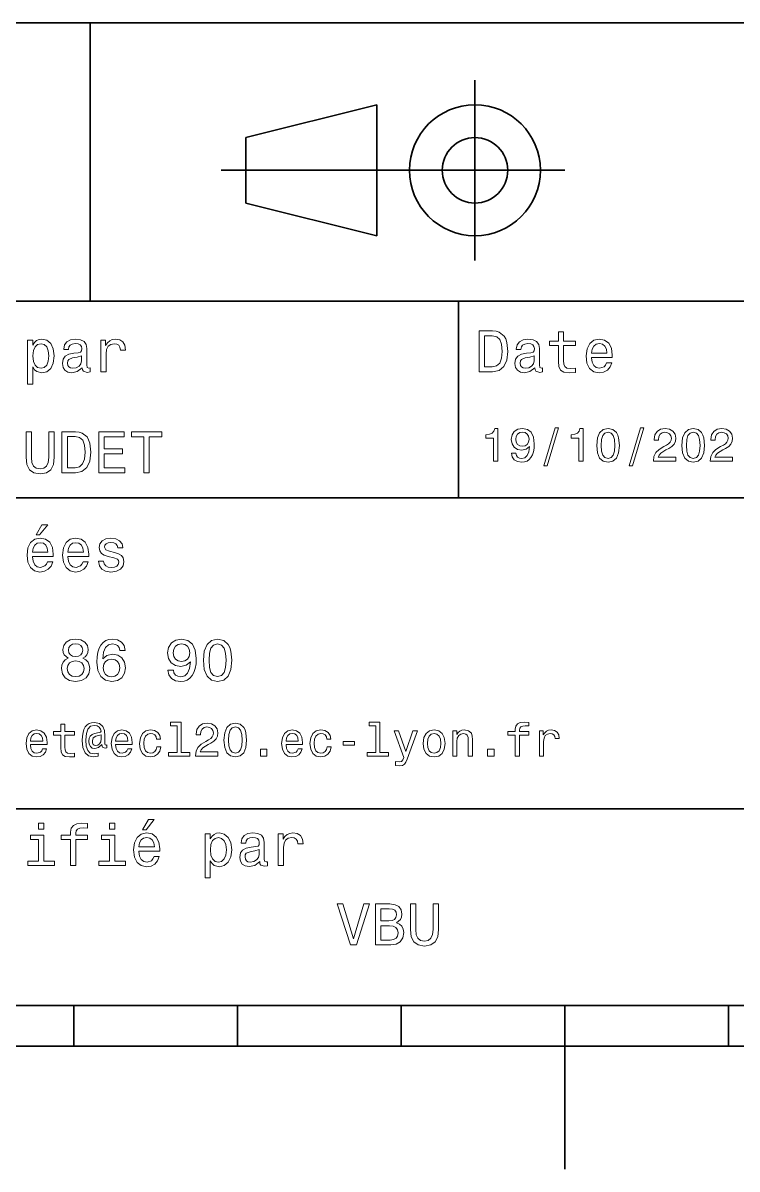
# Model space of a CAD drawing. Extents: x 0 to 297, y 0 to 210.
# Drawn here: x 115.4 to 159, y 0 to 70 of the extents above; entities that cross this region are included whole.
import ezdxf

# ---------------------------------------------------------------- set-up
doc = ezdxf.new("R2010")
doc.units = 0

msp = doc.modelspace()

# ---------------------------------------------------------------- linework, layer by layer
at = {"color": 7, "lineweight": 35}
for p, q in [((97, 70), (287, 70)), ((127.5, 61), (148.5, 61)), ((97, 53), (162, 53)), ((97, 41), (162, 41)), ((97, 22), (162, 22)), ((10, 10), (287, 10)), ((97, 10), (287, 10)), ((98.5, 7.5), (198.5, 7.5))]:
    msp.add_line(p, q, dxfattribs=at)
at = {"color": 7, "lineweight": 35, "ltscale": 0.425}
msp.add_line((119.5, 53), (119.5, 70), dxfattribs=at)
at = {"color": 7, "lineweight": 35, "ltscale": 0.275}
msp.add_line((143, 55.5), (143, 66.5), dxfattribs=at)
at = {"color": 7, "lineweight": 35, "ltscale": 0.206155}
for p, q in [((129, 63), (137, 65)), ((137, 57), (129, 59))]:
    msp.add_line(p, q, dxfattribs=at)
at = {"color": 7, "lineweight": 35, "ltscale": 0.2}
msp.add_line((137, 65), (137, 57), dxfattribs=at)
at = {"color": 7, "lineweight": 35, "ltscale": 0.1}
msp.add_line((129, 59), (129, 63), dxfattribs=at)
at = {"color": 7, "lineweight": 35, "ltscale": 0.3}
msp.add_line((142, 41), (142, 53), dxfattribs=at)
at = {"color": 7, "lineweight": 35, "ltscale": 0.0625}
for p, q in [((118.5, 10), (118.5, 7.5)), ((128.5, 10), (128.5, 7.5)), ((138.5, 10), (138.5, 7.5)), ((158.5, 10), (158.5, 7.5))]:
    msp.add_line(p, q, dxfattribs=at)
at = {"color": 7, "lineweight": 35, "ltscale": 0.25}
msp.add_line((148.5, 10), (148.5, 0), dxfattribs=at)
at = {"color": 7, "lineweight": 13}
for points in [[(144.080688, 51.190563), (143.248566, 51.190563), (143.248566, 48.690563), (144.080688, 48.690563), (144.473343, 48.769814), (144.765137, 49.011169), (144.945251, 49.40382), (145.010086, 49.940563), (144.952454, 50.488113), (144.880402, 50.70425), (144.779541, 50.877163), (144.487747, 51.111313), (144.296829, 51.168949)], [(148.100861, 50.289986), (148.100861, 49.320965), (148.122482, 49.007565), (148.223343, 48.791428), (148.425079, 48.665348), (148.767288, 48.62212), (149.141937, 48.640129), (149.141937, 48.913906), (148.868149, 48.892292), (148.619598, 48.921112), (148.486313, 49.011169), (148.42868, 49.162464), (148.417862, 49.375), (148.417862, 50.289986), (149.141937, 50.289986), (149.141937, 50.560158), (148.417862, 50.560158), (148.417862, 51.125721), (148.100861, 51.125721), (148.100861, 50.560158), (147.553314, 50.560158), (147.553314, 50.289986)], [(115.986313, 50.326012), (115.986313, 50.625), (115.669312, 50.625), (115.669312, 47.941284), (115.986313, 47.941284), (115.986313, 48.98595), (116.097984, 48.816643), (116.22406, 48.704971), (116.541069, 48.62212), (116.843658, 48.690563), (117.081413, 48.895893), (117.236313, 49.2201), (117.293945, 49.659584), (117.236313, 50.095463), (117.081413, 50.41967), (116.843658, 50.621399), (116.541069, 50.693443), (116.368156, 50.671829), (116.220459, 50.603386), (116.094383, 50.488113)], [(116.48703, 48.9067), (116.274498, 48.953533), (116.119598, 49.097622), (116.022339, 49.331772), (115.989914, 49.659584), (116.022339, 49.983791), (116.119598, 50.217941), (116.274498, 50.358429), (116.48703, 50.408863), (116.681557, 50.358429), (116.836456, 50.21434), (116.933716, 49.98019), (116.969742, 49.659584), (116.933716, 49.335377), (116.836456, 49.097622), (116.681557, 48.953533)], [(119.005043, 48.942726), (119.005043, 48.931919), (119.023056, 48.809441), (119.077087, 48.722984), (119.304031, 48.654541), (119.480545, 48.683357), (119.480545, 48.928314), (119.4049, 48.917507), (119.304031, 48.96434), (119.286026, 49.108429), (119.286026, 50.109871), (119.242798, 50.365635), (119.116714, 50.54575), (118.896973, 50.65382), (118.587173, 50.693443), (118.284584, 50.650219), (118.061241, 50.52774), (117.920746, 50.336815), (117.873917, 50.084656), (117.873917, 50.063042), (118.158501, 50.063042), (118.183716, 50.21434), (118.26297, 50.322407), (118.392654, 50.387249), (118.57637, 50.412464), (118.752884, 50.394455), (118.878967, 50.34042), (118.954613, 50.246758), (118.979828, 50.117077), (118.965416, 49.965778), (118.907784, 49.890129), (118.763687, 49.854107), (118.493515, 49.825291), (118.183716, 49.760448), (117.963974, 49.645176), (117.834297, 49.465057), (117.79467, 49.19849), (117.830688, 48.960735), (117.942368, 48.784222), (118.122482, 48.67255), (118.37104, 48.632927), (118.706055, 48.708576)], [(120.143372, 48.690563), (120.460373, 48.690563), (120.460373, 49.796471), (120.492798, 50.063042), (120.590057, 50.253963), (120.748558, 50.369236), (120.961098, 50.408863), (121.119598, 50.383648), (121.238472, 50.3116), (121.310516, 50.189121), (121.335739, 50.023415), (121.656342, 50.023415), (121.613113, 50.315205), (121.49424, 50.524136), (121.296112, 50.650219), (121.02594, 50.693443), (120.842224, 50.664627), (120.683716, 50.592579), (120.543228, 50.4701), (120.431557, 50.304398), (120.431557, 50.625), (120.143372, 50.625)], [(144.055481, 50.891571), (144.329254, 50.837536), (144.516571, 50.671829), (144.628235, 50.376442), (144.664261, 49.940563), (144.624634, 49.519093), (144.51297, 49.223705), (144.322052, 49.047192), (144.055481, 48.989555), (143.583572, 48.989555), (143.583572, 50.891571)], [(146.656342, 48.942726), (146.656342, 48.931919), (146.674347, 48.809441), (146.728394, 48.722984), (146.955338, 48.654541), (147.131851, 48.683357), (147.131851, 48.928314), (147.056198, 48.917507), (146.955338, 48.96434), (146.937317, 49.108429), (146.937317, 50.109871), (146.894089, 50.365635), (146.768005, 50.54575), (146.548264, 50.65382), (146.23848, 50.693443), (145.935883, 50.650219), (145.71254, 50.52774), (145.572052, 50.336815), (145.525223, 50.084656), (145.525223, 50.063042), (145.809799, 50.063042), (145.835022, 50.21434), (145.914261, 50.322407), (146.043945, 50.387249), (146.227661, 50.412464), (146.404175, 50.394455), (146.530258, 50.34042), (146.605911, 50.246758), (146.631119, 50.117077), (146.616714, 49.965778), (146.559082, 49.890129), (146.414978, 49.854107), (146.144806, 49.825291), (145.835022, 49.760448), (145.61528, 49.645176), (145.485596, 49.465057), (145.445969, 49.19849), (145.481995, 48.960735), (145.593658, 48.784222), (145.773773, 48.67255), (146.022339, 48.632927), (146.357346, 48.708576)], [(150.121765, 49.565922), (151.389771, 49.565922), (151.393372, 49.713619), (151.335739, 50.127884), (151.177231, 50.437683), (150.925079, 50.625), (150.590057, 50.693443), (150.262253, 50.621399), (150.010086, 50.41967), (149.847977, 50.091862), (149.790344, 49.659584), (149.844376, 49.216499), (150.006485, 48.892292), (150.255051, 48.690563), (150.579254, 48.62212), (150.860229, 48.668949), (151.090775, 48.791428), (151.260086, 48.98595), (151.357346, 49.245319), (151.043945, 49.245319), (150.979111, 49.101227), (150.885452, 48.993156), (150.618881, 48.9067), (150.413544, 48.946327), (150.258652, 49.072407), (150.157776, 49.27774), (150.121765, 49.555115)], [(150.121765, 49.832493), (150.161377, 50.081055), (150.258652, 50.264771), (150.406342, 50.376442), (150.600861, 50.416069), (150.791794, 50.376442), (150.939484, 50.264771), (151.029541, 50.081055), (151.061966, 49.832493)], [(118.969025, 49.367798), (118.925797, 49.180477), (118.810516, 49.036385), (118.637611, 48.942726), (118.425072, 48.910305), (118.288185, 48.928314), (118.190926, 48.98595), (118.129684, 49.086815), (118.111671, 49.227306), (118.126083, 49.353386), (118.183716, 49.443443), (118.414268, 49.544312), (118.706055, 49.587536), (118.969025, 49.673992)], [(146.620316, 49.367798), (146.577087, 49.180477), (146.461823, 49.036385), (146.28891, 48.942726), (146.07637, 48.910305), (145.939484, 48.928314), (145.842224, 48.98595), (145.780975, 49.086815), (145.76297, 49.227306), (145.777374, 49.353386), (145.835022, 49.443443), (146.065567, 49.544312), (146.357346, 49.587536), (146.620316, 49.673992)], [(115.572044, 43.481987), (115.622482, 43.0317), (115.780975, 42.711094), (116.047546, 42.527378), (116.432999, 42.462536), (116.814842, 42.527378), (117.081413, 42.711094), (117.239914, 43.028099), (117.293945, 43.481987), (117.293945, 45.030979), (116.958939, 45.030979), (116.958939, 43.463978), (116.926514, 43.15778), (116.829254, 42.938038), (116.663544, 42.808357), (116.432999, 42.765129), (116.195244, 42.808357), (116.029541, 42.938038), (115.932281, 43.154179), (115.903458, 43.463978), (115.903458, 45.030979), (115.572044, 45.030979)], [(118.597984, 45.030979), (117.765854, 45.030979), (117.765854, 42.530979), (118.597984, 42.530979), (118.990631, 42.610229), (119.282425, 42.851585), (119.46254, 43.244236), (119.527374, 43.780979), (119.469742, 44.328529), (119.397697, 44.544666), (119.296829, 44.717579), (119.005043, 44.951729), (118.814117, 45.009365)], [(120.013687, 42.530979), (121.598709, 42.530979), (121.598709, 42.833572), (120.3451, 42.833572), (120.3451, 43.680115), (121.461815, 43.680115), (121.461815, 43.979107), (120.3451, 43.979107), (120.3451, 44.728386), (121.569885, 44.728386), (121.569885, 45.030979), (120.013687, 45.030979)], [(122.773056, 42.530979), (123.104469, 42.530979), (123.104469, 44.728386), (123.860954, 44.728386), (123.860954, 45.030979), (122.01297, 45.030979), (122.01297, 44.728386), (122.773056, 44.728386)], [(144.14122, 43.224785), (144.403458, 43.224785), (144.403458, 45.239193), (144.207504, 45.239193), (144.155624, 45.0634), (144.05188, 44.945248), (143.893372, 44.876083), (143.674362, 44.853027), (143.674362, 44.648415), (144.14122, 44.648415)], [(145.236313, 43.720463), (145.279541, 43.492798), (145.403458, 43.317005), (145.599426, 43.207493), (145.858795, 43.167149), (146.028824, 43.187321), (146.181564, 43.239193), (146.311249, 43.328529), (146.420761, 43.455334), (146.507202, 43.613834), (146.570602, 43.809799), (146.608078, 44.034584), (146.622482, 44.293949), (146.573486, 44.700291), (146.432281, 44.99712), (146.207504, 45.175793), (145.899139, 45.239193), (145.616714, 45.187321), (145.403458, 45.048992), (145.265137, 44.835735), (145.219025, 44.567726), (145.265137, 44.291069), (145.400574, 44.080692), (145.60231, 43.948128), (145.858795, 43.9049), (146.129684, 43.959656), (146.334305, 44.126801), (146.288193, 43.806919), (146.195969, 43.57925), (146.054764, 43.443806), (145.861679, 43.400578), (145.711823, 43.42075), (145.60231, 43.48415), (145.530258, 43.585014), (145.50145, 43.720463)], [(145.498566, 44.570606), (145.52739, 44.749279), (145.608078, 44.890491), (145.734879, 44.979828), (145.899139, 45.011528), (146.069168, 44.979828), (146.198853, 44.890491), (146.279541, 44.752163), (146.311249, 44.573486), (146.279541, 44.391933), (146.198853, 44.256485), (146.066284, 44.172913), (145.890488, 44.144093), (145.731995, 44.172913), (145.608078, 44.256485), (145.52739, 44.38905)], [(147.213257, 42.956772), (147.412109, 42.956772), (148.109512, 45.279541), (147.907791, 45.279541)], [(149.345825, 43.224785), (149.608078, 43.224785), (149.608078, 45.239193), (149.412109, 45.239193), (149.360229, 45.0634), (149.256485, 44.945248), (149.097992, 44.876083), (148.878967, 44.853027), (148.878967, 44.648415), (149.345825, 44.648415)], [(150.438049, 44.201729), (150.481277, 43.749279), (150.616714, 43.426514), (150.832855, 43.230549), (151.132568, 43.167149), (151.429398, 43.230549), (151.645538, 43.426514), (151.778107, 43.749279), (151.824219, 44.201729), (151.778107, 44.651299), (151.723343, 44.829971), (151.645538, 44.976948), (151.429398, 45.172913), (151.132568, 45.239193), (150.832855, 45.172913), (150.616714, 44.974064), (150.481277, 44.651299)], [(150.714706, 44.201729), (150.737762, 44.550434), (150.809799, 44.801155), (150.939484, 44.948128), (151.132568, 45), (151.322769, 44.948128), (151.452454, 44.801155), (151.524506, 44.550434), (151.547562, 44.201729), (151.524506, 43.850143), (151.452454, 43.599426), (151.322769, 43.45245), (151.132568, 43.403458), (150.939484, 43.45245), (150.809799, 43.599426), (150.737762, 43.850143)], [(152.417877, 42.956772), (152.616714, 42.956772), (153.314133, 45.279541), (153.112396, 45.279541)], [(153.899139, 43.224785), (155.273773, 43.224785), (155.273773, 43.472622), (154.187317, 43.472622), (154.247849, 43.60807), (154.351593, 43.720463), (154.671478, 43.925072), (154.841507, 44.011528), (155.031708, 44.135448), (155.167145, 44.279541), (155.244965, 44.44957), (155.273773, 44.642651), (155.224792, 44.884727), (155.08934, 45.074928), (154.881851, 45.195965), (154.613831, 45.239193), (154.337173, 45.190201), (154.126801, 45.054756), (153.991364, 44.838619), (153.945251, 44.553314), (153.945251, 44.51297), (154.207504, 44.51297), (154.207504, 44.536022), (154.233429, 44.731991), (154.311249, 44.876083), (154.435165, 44.9683), (154.599426, 45), (154.766571, 44.971184), (154.890488, 44.899136), (154.971191, 44.786743), (155, 44.645535), (154.979828, 44.51297), (154.925079, 44.400578), (154.832855, 44.302593), (154.706055, 44.216141), (154.536026, 44.12392), (154.253601, 43.945248), (154.054764, 43.755043), (153.9366, 43.524498), (153.899139, 43.233429)], [(155.642654, 44.201729), (155.685883, 43.749279), (155.821335, 43.426514), (156.037476, 43.230549), (156.337173, 43.167149), (156.634003, 43.230549), (156.850143, 43.426514), (156.982712, 43.749279), (157.028824, 44.201729), (156.982712, 44.651299), (156.927963, 44.829971), (156.850143, 44.976948), (156.634003, 45.172913), (156.337173, 45.239193), (156.037476, 45.172913), (155.821335, 44.974064), (155.685883, 44.651299)], [(155.919312, 44.201729), (155.942368, 44.550434), (156.01442, 44.801155), (156.144104, 44.948128), (156.337173, 45), (156.527374, 44.948128), (156.657059, 44.801155), (156.729111, 44.550434), (156.752167, 44.201729), (156.729111, 43.850143), (156.657059, 43.599426), (156.527374, 43.45245), (156.337173, 43.403458), (156.144104, 43.45245), (156.01442, 43.599426), (155.942368, 43.850143)], [(157.368881, 43.224785), (158.743515, 43.224785), (158.743515, 43.472622), (157.657059, 43.472622), (157.71759, 43.60807), (157.821335, 43.720463), (158.14122, 43.925072), (158.311249, 44.011528), (158.50145, 44.135448), (158.636887, 44.279541), (158.714706, 44.44957), (158.743515, 44.642651), (158.694534, 44.884727), (158.559082, 45.074928), (158.351593, 45.195965), (158.083572, 45.239193), (157.806915, 45.190201), (157.596542, 45.054756), (157.461105, 44.838619), (157.414993, 44.553314), (157.414993, 44.51297), (157.677231, 44.51297), (157.677231, 44.536022), (157.703171, 44.731991), (157.780991, 44.876083), (157.904907, 44.9683), (158.069168, 45), (158.236313, 44.971184), (158.360229, 44.899136), (158.440918, 44.786743), (158.469742, 44.645535), (158.44957, 44.51297), (158.394821, 44.400578), (158.302597, 44.302593), (158.175797, 44.216141), (158.005768, 44.12392), (157.723343, 43.945248), (157.524506, 43.755043), (157.406342, 43.524498), (157.368881, 43.233429)], [(118.572769, 44.731987), (118.846542, 44.677952), (119.033859, 44.512245), (119.145538, 44.216858), (119.181557, 43.780979), (119.14193, 43.359509), (119.030258, 43.064121), (118.83934, 42.887608), (118.572769, 42.829971), (118.100868, 42.829971), (118.100868, 44.731987)], [(116.184441, 38.728386), (116.396973, 38.728386), (116.897697, 39.340778), (116.54467, 39.340778)], [(115.964699, 37.406338), (117.232712, 37.406338), (117.236313, 37.554035), (117.178673, 37.9683), (117.020172, 38.278099), (116.768013, 38.465416), (116.432999, 38.533859), (116.105186, 38.461815), (115.853027, 38.260086), (115.690918, 37.932278), (115.633286, 37.5), (115.687317, 37.056915), (115.849426, 36.732708), (116.097984, 36.530979), (116.422188, 36.462536), (116.703171, 36.509365), (116.933716, 36.631844), (117.103027, 36.826366), (117.200287, 37.085735), (116.886887, 37.085735), (116.822044, 36.941643), (116.728386, 36.833572), (116.461815, 36.747116), (116.256485, 36.786743), (116.101585, 36.912823), (116.000717, 37.118156), (115.964699, 37.395531)], [(118.133286, 37.406338), (119.401299, 37.406338), (119.4049, 37.554035), (119.34726, 37.9683), (119.188766, 38.278099), (118.9366, 38.465416), (118.601585, 38.533859), (118.273773, 38.461815), (118.021614, 38.260086), (117.859512, 37.932278), (117.801872, 37.5), (117.855911, 37.056915), (118.018013, 36.732708), (118.266571, 36.530979), (118.590775, 36.462536), (118.871758, 36.509365), (119.10231, 36.631844), (119.271614, 36.826366), (119.368881, 37.085735), (119.055481, 37.085735), (118.990631, 36.941643), (118.896973, 36.833572), (118.630402, 36.747116), (118.425072, 36.786743), (118.270172, 36.912823), (118.169312, 37.118156), (118.133286, 37.395531)], [(120.971901, 37.658501), (120.66571, 37.730545), (120.438766, 37.8134), (120.363113, 37.982708), (120.384727, 38.101585), (120.460373, 38.188038), (120.582855, 38.242073), (120.759369, 38.263687), (120.92868, 38.242073), (121.061966, 38.177231), (121.148415, 38.079971), (121.184441, 37.950287), (121.49424, 37.950287), (121.49424, 37.957493), (121.440201, 38.191643), (121.292511, 38.375359), (121.061966, 38.490635), (120.759369, 38.533859), (120.453171, 38.490635), (120.229828, 38.371758), (120.08934, 38.195244), (120.046112, 37.971901), (120.078529, 37.755764), (120.179398, 37.604465), (120.3451, 37.496399), (120.586456, 37.42075), (120.939484, 37.334293), (121.155624, 37.244236), (121.213257, 37.172188), (121.234871, 37.064121), (121.202454, 36.930836), (121.115997, 36.829971), (120.97551, 36.765129), (120.788185, 36.743515), (120.590057, 36.765129), (120.445969, 36.840778), (120.348709, 36.963257), (120.309082, 37.132565), (120.002884, 37.132565), (120.053314, 36.844379), (120.201012, 36.635445), (120.435158, 36.509365), (120.759369, 36.462536), (121.097984, 36.509365), (121.346542, 36.635445), (121.497841, 36.837173), (121.551872, 37.100143), (121.512253, 37.327087), (121.400574, 37.481987), (121.216858, 37.582851)], [(115.964699, 37.672909), (116.004318, 37.921471), (116.101585, 38.105186), (116.249283, 38.216858), (116.443802, 38.256485), (116.634727, 38.216858), (116.782425, 38.105186), (116.872482, 37.921471), (116.9049, 37.672909)], [(118.133286, 37.672909), (118.172913, 37.921471), (118.270172, 38.105186), (118.41787, 38.216858), (118.612396, 38.256485), (118.803314, 38.216858), (118.951012, 38.105186), (119.041069, 37.921471), (119.073486, 37.672909)], [(118.1549, 31.197405), (117.971184, 31.09654), (117.8451, 30.956051), (117.765854, 30.779539), (117.740631, 30.567001), (117.798271, 30.246397), (117.963974, 29.997837), (118.234146, 29.839336), (118.601585, 29.778097), (118.965416, 29.839336), (119.235596, 29.997837), (119.401299, 30.246397), (119.46254, 30.567001), (119.433716, 30.779539), (119.35807, 30.956051), (119.228386, 31.09654), (119.048271, 31.197405), (119.192368, 31.283861), (119.293228, 31.402737), (119.354469, 31.546829), (119.376083, 31.723343), (119.318443, 31.979107), (119.167145, 32.184437), (118.922195, 32.317722), (118.601585, 32.368156), (118.277374, 32.317722), (118.032425, 32.184437), (117.877525, 31.979107), (117.823486, 31.723343), (117.841499, 31.546829), (117.90274, 31.402737)], [(121.634727, 31.676512), (121.566284, 31.9683), (121.407784, 32.184437), (121.162827, 32.321323), (120.845825, 32.368156), (120.633286, 32.342937), (120.44957, 32.274494), (120.287468, 32.162823), (120.150574, 32.004322), (120.042511, 31.806194), (119.963257, 31.56484), (119.912827, 31.280258), (119.898415, 30.959654), (119.956055, 30.448126), (120.132568, 30.077089), (120.417145, 29.853746), (120.806198, 29.778097), (121.155624, 29.842939), (121.422195, 30.012247), (121.5951, 30.278818), (121.656342, 30.617435), (121.5951, 30.959654), (121.429398, 31.222622), (121.17363, 31.388329), (120.856628, 31.445965), (120.514412, 31.373919), (120.258652, 31.168587), (120.312683, 31.56484), (120.427956, 31.849422), (120.604469, 32.01873), (120.849426, 32.076366), (121.029541, 32.04755), (121.166428, 31.971901), (121.256485, 31.845821), (121.303314, 31.676512)], [(124.242798, 30.46974), (124.296829, 30.185158), (124.451736, 29.965418), (124.696686, 29.828529), (125.020897, 29.778097), (125.233429, 29.803314), (125.424355, 29.868155), (125.586456, 29.979826), (125.723343, 30.138329), (125.831413, 30.336454), (125.910667, 30.581411), (125.957497, 30.862391), (125.97551, 31.1866), (125.914268, 31.694523), (125.737755, 32.065559), (125.456772, 32.288902), (125.071327, 32.368156), (124.718307, 32.303314), (124.451736, 32.130402), (124.278824, 31.863832), (124.221184, 31.528818), (124.278824, 31.182997), (124.448128, 30.920029), (124.700287, 30.754322), (125.020897, 30.700287), (125.359512, 30.768732), (125.61528, 30.977665), (125.55764, 30.577808), (125.442368, 30.293226), (125.265854, 30.123919), (125.024498, 30.069883), (124.837181, 30.0951), (124.700287, 30.174351), (124.610229, 30.300432), (124.574211, 30.46974)], [(126.407784, 31.071325), (126.461823, 30.505762), (126.631126, 30.102304), (126.901299, 29.857347), (127.27594, 29.778097), (127.64698, 29.857347), (127.917152, 30.102304), (128.082855, 30.505762), (128.140488, 31.071325), (128.082855, 31.633286), (128.01442, 31.856628), (127.917152, 32.040344), (127.64698, 32.285301), (127.27594, 32.368156), (126.901299, 32.285301), (126.631126, 32.036743), (126.461823, 31.633286)], [(118.16571, 31.694523), (118.194527, 31.853025), (118.280983, 31.975504), (118.41787, 32.051151), (118.601585, 32.079971), (118.7817, 32.051151), (118.918587, 31.975504), (119.005043, 31.853025), (119.03746, 31.694523), (119.005043, 31.532419), (118.918587, 31.40634), (118.7817, 31.323486), (118.601585, 31.298271), (118.41787, 31.327089), (118.280983, 31.40634), (118.194527, 31.532419)], [(124.57061, 31.532419), (124.606628, 31.755764), (124.707497, 31.932276), (124.865997, 32.043949), (125.071327, 32.083572), (125.283867, 32.043949), (125.445969, 31.932276), (125.546829, 31.759365), (125.586456, 31.536022), (125.546829, 31.309076), (125.445969, 31.139769), (125.280258, 31.035301), (125.060524, 30.999279), (124.862396, 31.035301), (124.707497, 31.139769), (124.606628, 31.305475)], [(126.753609, 31.071325), (126.782425, 31.507204), (126.872482, 31.820604), (127.034584, 32.004322), (127.27594, 32.069164), (127.513695, 32.004322), (127.675797, 31.820604), (127.765854, 31.507204), (127.79467, 31.071325), (127.765854, 30.631844), (127.675797, 30.318443), (127.513695, 30.134726), (127.27594, 30.073486), (127.034584, 30.134726), (126.872482, 30.318443), (126.782425, 30.631844)], [(118.086456, 30.574207), (118.118881, 30.765129), (118.223343, 30.909222), (118.385452, 31.002882), (118.601585, 31.035301), (118.814117, 31.002882), (118.976227, 30.909222), (119.080688, 30.765129), (119.116714, 30.574207), (119.080688, 30.368876), (118.976227, 30.213976), (118.814117, 30.113111), (118.601585, 30.08069), (118.385452, 30.113111), (118.223343, 30.213976), (118.118881, 30.368876)], [(121.306915, 30.613832), (121.267288, 30.386887), (121.166428, 30.213976), (121.004326, 30.098703), (120.802597, 30.062679), (120.590057, 30.098703), (120.427956, 30.210375), (120.323486, 30.383286), (120.291069, 30.610229), (120.327087, 30.833572), (120.427956, 31.002882), (120.593658, 31.11095), (120.817001, 31.150576), (121.011528, 31.11095), (121.166428, 31.006483), (121.267288, 30.837175)], [(115.841499, 25.925074), (116.855904, 25.925074), (116.858788, 26.043228), (116.812683, 26.374641), (116.685875, 26.622478), (116.484146, 26.772335), (116.216141, 26.827091), (115.953888, 26.769453), (115.752159, 26.60807), (115.622475, 26.345821), (115.57637, 26), (115.619598, 25.645535), (115.749275, 25.386168), (115.948128, 25.224785), (116.207489, 25.170031), (116.432274, 25.207495), (116.616714, 25.305477), (116.752159, 25.461096), (116.829971, 25.668589), (116.579247, 25.668589), (116.527374, 25.553314), (116.452446, 25.46686), (116.239189, 25.397696), (116.074928, 25.429396), (115.951004, 25.53026), (115.870316, 25.694525), (115.841499, 25.916428)], [(115.841499, 26.138329), (115.873199, 26.337177), (115.951004, 26.48415), (116.06916, 26.573488), (116.224785, 26.605188), (116.377518, 26.573488), (116.495674, 26.48415), (116.567719, 26.337177), (116.593658, 26.138329)], [(117.694519, 26.504324), (117.694519, 25.729107), (117.711815, 25.478388), (117.792503, 25.305477), (117.953888, 25.204613), (118.227661, 25.170031), (118.527374, 25.184439), (118.527374, 25.40346), (118.308357, 25.386168), (118.109512, 25.409224), (118.002884, 25.48127), (117.956772, 25.602306), (117.948128, 25.772335), (117.948128, 26.504324), (118.527374, 26.504324), (118.527374, 26.720463), (117.948128, 26.720463), (117.948128, 27.172913), (117.694519, 27.172913), (117.694519, 26.720463), (117.256485, 26.720463), (117.256485, 26.504324)], [(120.504318, 25.734871), (120.504318, 25.902018), (120.458214, 25.893373), (120.403458, 25.913546), (120.386169, 25.974064), (120.386169, 26.446688), (120.363113, 26.780981), (120.270889, 27.02882), (120.054756, 27.213257), (119.752159, 27.279539), (119.57637, 27.262249), (119.426514, 27.210375), (119.296829, 27.12392), (119.193085, 27.002882), (119.112389, 26.850145), (119.054756, 26.662825), (119.020172, 26.438042), (119.008644, 26.184439), (119.048988, 25.737753), (119.178673, 25.42075), (119.394814, 25.230549), (119.703171, 25.170031), (119.985588, 25.216139), (119.985588, 25.406342), (119.737747, 25.360231), (119.498558, 25.409224), (119.340057, 25.567724), (119.253601, 25.835735), (119.227661, 26.224785), (119.256485, 26.605188), (119.354462, 26.876081), (119.51297, 27.040346), (119.743515, 27.095102), (119.919312, 27.063402), (120.048988, 26.988474), (120.129684, 26.876081), (120.158501, 26.746399), (120.126801, 26.682999), (120.040344, 26.654179), (119.757927, 26.610952), (119.602303, 26.547552), (119.489914, 26.449568), (119.42363, 26.314121), (119.403458, 26.135448), (119.429398, 25.942364), (119.501442, 25.798271), (119.619598, 25.708935), (119.775215, 25.680117), (120.002884, 25.740635), (120.195969, 25.930836), (120.195969, 25.913546), (120.242073, 25.760807), (120.400574, 25.714699)], [(121.046112, 25.925074), (122.060516, 25.925074), (122.0634, 26.043228), (122.017288, 26.374641), (121.890488, 26.622478), (121.688759, 26.772335), (121.420746, 26.827091), (121.158501, 26.769453), (120.956772, 26.60807), (120.827087, 26.345821), (120.780975, 26), (120.824203, 25.645535), (120.953888, 25.386168), (121.15274, 25.224785), (121.412102, 25.170031), (121.636887, 25.207495), (121.821327, 25.305477), (121.956772, 25.461096), (122.034584, 25.668589), (121.783859, 25.668589), (121.731987, 25.553314), (121.657059, 25.46686), (121.443802, 25.397696), (121.279541, 25.429396), (121.155624, 25.53026), (121.074928, 25.694525), (121.046112, 25.916428)], [(121.046112, 26.138329), (121.077812, 26.337177), (121.155624, 26.48415), (121.273773, 26.573488), (121.429398, 26.605188), (121.58213, 26.573488), (121.700287, 26.48415), (121.772339, 26.337177), (121.798271, 26.138329)], [(123.54467, 26.259367), (123.795387, 26.259367), (123.743515, 26.489914), (123.619598, 26.671471), (123.426514, 26.783863), (123.175797, 26.827091), (122.899139, 26.769453), (122.688759, 26.60807), (122.556198, 26.345821), (122.510086, 25.994238), (122.553314, 25.645535), (122.682999, 25.386168), (122.887611, 25.224785), (123.167145, 25.170031), (123.414986, 25.213257), (123.60807, 25.334295), (123.740631, 25.524496), (123.798271, 25.778099), (123.556198, 25.778099), (123.51297, 25.616716), (123.432281, 25.495678), (123.317001, 25.42075), (123.175797, 25.397696), (123, 25.43516), (122.873199, 25.550434), (122.795387, 25.737753), (122.769455, 26.002882), (122.795387, 26.262249), (122.876083, 26.449568), (123.005768, 26.564842), (123.175797, 26.605188), (123.325653, 26.579252), (123.438042, 26.51297), (123.51297, 26.40346)], [(124.798271, 27.080692), (124.798271, 25.438042), (124.276657, 25.438042), (124.276657, 25.224785), (125.570602, 25.224785), (125.570602, 25.438042), (125.051872, 25.438042), (125.051872, 27.293949), (124.400574, 27.293949), (124.400574, 27.080692)], [(125.922195, 25.224785), (127.296829, 25.224785), (127.296829, 25.472624), (126.210373, 25.472624), (126.270897, 25.60807), (126.374641, 25.720463), (126.694527, 25.925074), (126.864555, 26.011528), (127.054756, 26.135448), (127.190201, 26.279539), (127.268013, 26.449568), (127.296829, 26.642653), (127.247841, 26.884727), (127.112396, 27.074928), (126.9049, 27.195967), (126.636887, 27.239193), (126.360229, 27.190203), (126.149857, 27.054756), (126.014412, 26.838617), (125.9683, 26.553314), (125.9683, 26.51297), (126.230545, 26.51297), (126.230545, 26.536024), (126.256485, 26.731989), (126.334297, 26.876081), (126.458214, 26.9683), (126.622482, 27), (126.789627, 26.971182), (126.913544, 26.899136), (126.99424, 26.786745), (127.023056, 26.645535), (127.002884, 26.51297), (126.948128, 26.400578), (126.855911, 26.302595), (126.729111, 26.216139), (126.559082, 26.12392), (126.276657, 25.945246), (126.077812, 25.755045), (125.959656, 25.524496), (125.922195, 25.233431)], [(127.66571, 26.201731), (127.708939, 25.749281), (127.844383, 25.426514), (128.060516, 25.230549), (128.360229, 25.167149), (128.657059, 25.230549), (128.873199, 25.426514), (129.005768, 25.749281), (129.05188, 26.201731), (129.005768, 26.651299), (128.951019, 26.829971), (128.873199, 26.976946), (128.657059, 27.172913), (128.360229, 27.239193), (128.060516, 27.172913), (127.844383, 26.974064), (127.708939, 26.651299)], [(127.942368, 26.201731), (127.965424, 26.550434), (128.03746, 26.801153), (128.167145, 26.948128), (128.360229, 27), (128.55043, 26.948128), (128.680115, 26.801153), (128.752167, 26.550434), (128.775223, 26.201731), (128.752167, 25.850145), (128.680115, 25.599424), (128.55043, 25.45245), (128.360229, 25.40346), (128.167145, 25.45245), (128.03746, 25.599424), (127.965424, 25.850145)], [(131.455338, 25.925074), (132.469742, 25.925074), (132.472626, 26.043228), (132.426514, 26.374641), (132.299713, 26.622478), (132.097992, 26.772335), (131.829971, 26.827091), (131.567719, 26.769453), (131.365997, 26.60807), (131.236313, 26.345821), (131.190201, 26), (131.233429, 25.645535), (131.363113, 25.386168), (131.561966, 25.224785), (131.821335, 25.170031), (132.046112, 25.207495), (132.23056, 25.305477), (132.365997, 25.461096), (132.443817, 25.668589), (132.193085, 25.668589), (132.141205, 25.553314), (132.066284, 25.46686), (131.853027, 25.397696), (131.688766, 25.429396), (131.56485, 25.53026), (131.484161, 25.694525), (131.455338, 25.916428)], [(131.455338, 26.138329), (131.48703, 26.337177), (131.56485, 26.48415), (131.682999, 26.573488), (131.838623, 26.605188), (131.991364, 26.573488), (132.109512, 26.48415), (132.181564, 26.337177), (132.207489, 26.138329)], [(133.953888, 26.259367), (134.20462, 26.259367), (134.15274, 26.489914), (134.028824, 26.671471), (133.835739, 26.783863), (133.585022, 26.827091), (133.308365, 26.769453), (133.097992, 26.60807), (132.965424, 26.345821), (132.919312, 25.994238), (132.96254, 25.645535), (133.092224, 25.386168), (133.296829, 25.224785), (133.57637, 25.170031), (133.824219, 25.213257), (134.017303, 25.334295), (134.149857, 25.524496), (134.207489, 25.778099), (133.965424, 25.778099), (133.922195, 25.616716), (133.841507, 25.495678), (133.726227, 25.42075), (133.585022, 25.397696), (133.409225, 25.43516), (133.282425, 25.550434), (133.20462, 25.737753), (133.17868, 26.002882), (133.20462, 26.262249), (133.285309, 26.449568), (133.414993, 26.564842), (133.585022, 26.605188), (133.734879, 26.579252), (133.84726, 26.51297), (133.922195, 26.40346)], [(136.942368, 27.080692), (136.942368, 25.438042), (136.420746, 25.438042), (136.420746, 25.224785), (137.714706, 25.224785), (137.714706, 25.438042), (137.195969, 25.438042), (137.195969, 27.293949), (136.544678, 27.293949), (136.544678, 27.080692)], [(139.213257, 26.772335), (138.769455, 25.49856), (138.334305, 26.772335), (138.057648, 26.772335), (138.645538, 25.13833), (138.593658, 24.994238), (138.51297, 24.896255), (138.377533, 24.864553), (138.144104, 24.893373), (138.144104, 24.648417), (138.389053, 24.62536), (138.56485, 24.648417), (138.688766, 24.720463), (138.778107, 24.844381), (138.855911, 25.025938), (139.484161, 26.772335)], [(139.832855, 25.99712), (139.878967, 25.645535), (140.011536, 25.386168), (140.221909, 25.224785), (140.504333, 25.170031), (140.783875, 25.224785), (140.994247, 25.383286), (141.126801, 25.642653), (141.175797, 25.99712), (141.126801, 26.348703), (140.994247, 26.610952), (140.783875, 26.769453), (140.504333, 26.827091), (140.221909, 26.769453), (140.011536, 26.60807), (139.878967, 26.348703)], [(140.092224, 26), (140.118164, 26.259367), (140.198853, 26.446688), (140.328537, 26.56196), (140.504333, 26.602306), (140.677246, 26.56196), (140.806915, 26.449568), (140.887619, 26.259367), (140.916428, 26), (140.887619, 25.737753), (140.806915, 25.547552), (140.677246, 25.432278), (140.504333, 25.394814), (140.328537, 25.432278), (140.198853, 25.547552), (140.118164, 25.737753)], [(141.642654, 25.224785), (141.896255, 25.224785), (141.896255, 26.118156), (141.922195, 26.322767), (142.005768, 26.472624), (142.135452, 26.564842), (142.308365, 26.599424), (142.446686, 26.570606), (142.533142, 26.492796), (142.576385, 26.363113), (142.59079, 26.190203), (142.59079, 25.224785), (142.844391, 25.224785), (142.844391, 26.242077), (142.832855, 26.446688), (142.780991, 26.616716), (142.610962, 26.772335), (142.345825, 26.827091), (142.198853, 26.806917), (142.074936, 26.752163), (141.968307, 26.659943), (141.884735, 26.536024), (141.884735, 26.772335), (141.642654, 26.772335)], [(145.463989, 26.504324), (145.463989, 25.224785), (145.71759, 25.224785), (145.71759, 26.504324), (146.293961, 26.504324), (146.293961, 26.720463), (145.71759, 26.720463), (145.71759, 26.815563), (145.737762, 26.930836), (145.804047, 27.008646), (145.916443, 27.054756), (146.07782, 27.072046), (146.293961, 27.06052), (146.293961, 27.279539), (146.020172, 27.293949), (145.772339, 27.268013), (145.599426, 27.190203), (145.495682, 27.054756), (145.463989, 26.861671), (145.463989, 26.720463), (145, 26.720463), (145, 26.504324)], [(146.942368, 25.224785), (147.195984, 25.224785), (147.195984, 26.10951), (147.221909, 26.322767), (147.299713, 26.475506), (147.426514, 26.567724), (147.596558, 26.599424), (147.723358, 26.579252), (147.818451, 26.521614), (147.876099, 26.423632), (147.896271, 26.291067), (148.15274, 26.291067), (148.118164, 26.524496), (148.023071, 26.691643), (147.864563, 26.792507), (147.648422, 26.827091), (147.50145, 26.804035), (147.374649, 26.746399), (147.262253, 26.648417), (147.172913, 26.515852), (147.172913, 26.772335), (146.942368, 26.772335)], [(120.170029, 26.279539), (120.141212, 26.100866), (120.069168, 25.974064), (119.959656, 25.896255), (119.829971, 25.873199), (119.740631, 25.887609), (119.677231, 25.939482), (119.636887, 26.025938), (119.625359, 26.146975), (119.674347, 26.345821), (119.841499, 26.449568), (120.170029, 26.53026)], [(134.951019, 25.884727), (135.648422, 25.884727), (135.648422, 26.112392), (134.951019, 26.112392)], [(129.896255, 25.224785), (130.293945, 25.224785), (130.293945, 25.654181), (129.896255, 25.654181)], [(143.775223, 25.224785), (144.172913, 25.224785), (144.172913, 25.654181), (143.775223, 25.654181)], [(116.667145, 21.117435), (116.33213, 21.117435), (116.33213, 20.757204), (116.667145, 20.757204)], [(118.295387, 20.130404), (118.295387, 18.530979), (118.612396, 18.530979), (118.612396, 20.130404), (119.332855, 20.130404), (119.332855, 20.400576), (118.612396, 20.400576), (118.612396, 20.519451), (118.637611, 20.663544), (118.720459, 20.760807), (118.860954, 20.818443), (119.062683, 20.840057), (119.332855, 20.825647), (119.332855, 21.099422), (118.990631, 21.117435), (118.680832, 21.085014), (118.464699, 20.987751), (118.335014, 20.818443), (118.295387, 20.577089), (118.295387, 20.400576), (117.715424, 20.400576), (117.715424, 20.130404)], [(121.004326, 21.117435), (120.669312, 21.117435), (120.669312, 20.757204), (121.004326, 20.757204)], [(122.690201, 20.728386), (122.90274, 20.728386), (123.403458, 21.340778), (123.05043, 21.340778)], [(116.656342, 18.79755), (116.656342, 20.400576), (115.842216, 20.400576), (115.842216, 20.130404), (116.33934, 20.130404), (116.33934, 18.79755), (115.690918, 18.79755), (115.690918, 18.530979), (117.311958, 18.530979), (117.311958, 18.79755)], [(120.993515, 18.79755), (120.993515, 20.400576), (120.179398, 20.400576), (120.179398, 20.130404), (120.676514, 20.130404), (120.676514, 18.79755), (120.028099, 18.79755), (120.028099, 18.530979), (121.649139, 18.530979), (121.649139, 18.79755)], [(122.470459, 19.40634), (123.73848, 19.40634), (123.742081, 19.554033), (123.684441, 19.9683), (123.52594, 20.278097), (123.273773, 20.465418), (122.938766, 20.533861), (122.610954, 20.461815), (122.358795, 20.260086), (122.196686, 19.932276), (122.139053, 19.5), (122.193085, 19.056915), (122.355194, 18.732708), (122.603745, 18.530979), (122.927956, 18.462536), (123.208939, 18.509365), (123.439484, 18.631844), (123.608795, 18.826368), (123.706055, 19.085733), (123.392654, 19.085733), (123.327812, 18.941643), (123.234154, 18.833572), (122.967583, 18.747118), (122.762253, 18.786743), (122.607353, 18.912823), (122.506485, 19.118155), (122.470459, 19.395533)], [(126.829254, 20.166426), (126.829254, 20.465418), (126.512253, 20.465418), (126.512253, 17.7817), (126.829254, 17.7817), (126.829254, 18.826368), (126.940926, 18.657061), (127.067009, 18.545389), (127.38401, 18.462536), (127.6866, 18.530979), (127.924355, 18.736311), (128.079254, 19.060518), (128.136887, 19.5), (128.079254, 19.935879), (127.924355, 20.260086), (127.6866, 20.461815), (127.38401, 20.533861), (127.211098, 20.512247), (127.0634, 20.443804), (126.937325, 20.328529)], [(129.847992, 18.78314), (129.847992, 18.772333), (129.865997, 18.649855), (129.920029, 18.5634), (130.146973, 18.494957), (130.323486, 18.523775), (130.323486, 18.768732), (130.247849, 18.757925), (130.146973, 18.804754), (130.128967, 18.948847), (130.128967, 19.950287), (130.085739, 20.206051), (129.959656, 20.386166), (129.739914, 20.494236), (129.430115, 20.533861), (129.127533, 20.490633), (128.904175, 20.368155), (128.763687, 20.177233), (128.716858, 19.925072), (128.716858, 19.903458), (129.00145, 19.903458), (129.026657, 20.054754), (129.105911, 20.162823), (129.235596, 20.227665), (129.419312, 20.252882), (129.595825, 20.234869), (129.721909, 20.180836), (129.797562, 20.087175), (129.822769, 19.957493), (129.808365, 19.806194), (129.750732, 19.730547), (129.606628, 19.694523), (129.336456, 19.665705), (129.026657, 19.600864), (128.806915, 19.48559), (128.677246, 19.305475), (128.637619, 19.038904), (128.67363, 18.801151), (128.785309, 18.62464), (128.965424, 18.512968), (129.213989, 18.473343), (129.548996, 18.54899)], [(130.986313, 18.530979), (131.303314, 18.530979), (131.303314, 19.636887), (131.335739, 19.903458), (131.432999, 20.094379), (131.591507, 20.209654), (131.804047, 20.249279), (131.96254, 20.224062), (132.081421, 20.152016), (132.153473, 20.029537), (132.17868, 19.863832), (132.499283, 19.863832), (132.456055, 20.155619), (132.337189, 20.364553), (132.139053, 20.490633), (131.868881, 20.533861), (131.685165, 20.505043), (131.526657, 20.432997), (131.386169, 20.310518), (131.274506, 20.144812), (131.274506, 20.465418), (130.986313, 20.465418)], [(122.470459, 19.672911), (122.510086, 19.921469), (122.607353, 20.105186), (122.755043, 20.216858), (122.94957, 20.256483), (123.140488, 20.216858), (123.288185, 20.105186), (123.378242, 19.921469), (123.410667, 19.672911)], [(127.329971, 18.747118), (127.117439, 18.793947), (126.96254, 18.93804), (126.86528, 19.17219), (126.832855, 19.5), (126.86528, 19.824207), (126.96254, 20.058357), (127.117439, 20.198847), (127.329971, 20.249279), (127.524498, 20.198847), (127.679398, 20.054754), (127.776657, 19.820604), (127.812683, 19.5), (127.776657, 19.175793), (127.679398, 18.93804), (127.524498, 18.793947)], [(129.811966, 19.208212), (129.768738, 19.020893), (129.653458, 18.876801), (129.48056, 18.78314), (129.268021, 18.750719), (129.131134, 18.768732), (129.033875, 18.826368), (128.972626, 18.927233), (128.95462, 19.067722), (128.969025, 19.193804), (129.026657, 19.283861), (129.257202, 19.384726), (129.548996, 19.427954), (129.811966, 19.514408)], [(136.205322, 16.194164), (135.578522, 14.065202), (134.933716, 16.194164), (134.591492, 16.194164), (135.398407, 13.690562), (135.758636, 13.690562), (136.547546, 16.194164)], [(138.197403, 15.041427), (138.44957, 15.25036), (138.514404, 15.39085), (138.536026, 15.563761), (138.489182, 15.833934), (138.348694, 16.028458), (138.12175, 16.147335), (137.804749, 16.190563), (136.914978, 16.190563), (136.914978, 13.690562), (137.855179, 13.690562), (138.190201, 13.740994), (138.438751, 13.888689), (138.593658, 14.122839), (138.64769, 14.439842), (138.615265, 14.652378), (138.528809, 14.828891), (138.388321, 14.958574)], [(139.054749, 14.641571), (139.105179, 14.191282), (139.263687, 13.870678), (139.530258, 13.68696), (139.915695, 13.622118), (140.297546, 13.68696), (140.564117, 13.870678), (140.722626, 14.18768), (140.776657, 14.641571), (140.776657, 16.190563), (140.441635, 16.190563), (140.441635, 14.623559), (140.40921, 14.317364), (140.311951, 14.097623), (140.146255, 13.967939), (139.915695, 13.924712), (139.677948, 13.967939), (139.512238, 14.097623), (139.414978, 14.313761), (139.386169, 14.623559), (139.386169, 16.190563), (139.054749, 16.190563)], [(137.736313, 15.153098), (137.246399, 15.153098), (137.246399, 15.891571), (137.765121, 15.891571), (137.959656, 15.869957), (138.096542, 15.805116), (138.179398, 15.693444), (138.208206, 15.527738), (138.175781, 15.362032), (138.08934, 15.246758), (137.941635, 15.174712)], [(137.815552, 13.989553), (137.246399, 13.989553), (137.246399, 14.850505), (137.783142, 14.850505), (138.010086, 14.825289), (138.17218, 14.74964), (138.269455, 14.619957), (138.301865, 14.432637), (138.269455, 14.23451), (138.179398, 14.097623), (138.028091, 14.01477)]]:
    msp.add_lwpolyline(points, close=True, dxfattribs=at)
at = {"color": 7, "lineweight": 35}
for radius in [4, 2]:
    msp.add_circle((143, 61), radius, dxfattribs=at)

doc.saveas('drawing.dxf')
